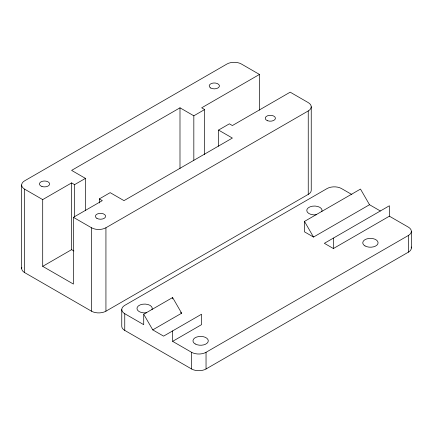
<?xml version="1.0" encoding="UTF-8"?>
<svg xmlns="http://www.w3.org/2000/svg" width="433" height="433" viewBox="0 0 433 433"><rect width="100%" height="100%" fill="white"/><g stroke="black" fill="none" stroke-linecap="round" stroke-linejoin="round"><path stroke-width="0.65" d="M204.663 154.657L204.663 109.544L193.827 115.8L179.993 107.817L71.607 170.391L85.442 178.38L85.442 210.698M259.475 110.177L259.475 74.444L241.414 64.014A10.219 5.9 0 0 0 226.962 64.014L24.643 180.821A10.219 5.9 0 0 0 24.643 189.167L42.705 199.597L71.607 182.91L74.6 184.637L85.442 178.38M259.475 74.444L201.67 107.817L204.663 109.544M99.325 202.953L99.325 198.909L110.166 192.653L123.995 200.636L232.38 138.062L218.551 130.079L218.551 146.235M218.551 130.079L229.387 123.822L232.38 125.548L290.186 92.175L308.247 102.605A10.219 5.9 0 0 1 308.247 110.945L308.247 194.379L105.933 311.186A10.219 5.9 0 0 1 91.482 311.186L24.643 272.601A10.219 5.9 0 0 1 21.807 267.405M42.705 199.597L42.705 266.344L73.415 284.07L73.415 217.323L102.318 200.636L99.325 198.909M73.415 217.323L91.482 227.753A10.219 5.9 0 0 0 105.933 227.753L308.247 110.945M42.705 266.344L71.607 249.657L73.929 250.994M143.718 314.234L172.621 297.547L181.654 313.189L152.752 329.876L143.718 314.234L143.718 324.663L124.753 313.709A10.219 5.9 0 0 1 124.753 305.368L327.067 188.561A10.219 5.9 0 0 1 341.518 188.561L351.867 194.531M369.517 204.722L313.519 237.057L304.491 231.839L304.491 221.409L360.489 189.08L369.517 204.722L380.358 210.985M172.621 330.92L172.621 341.35L201.524 324.663L201.524 314.234L163.587 336.132L152.752 329.876M389.391 216.197L389.391 205.767L324.36 243.314L333.394 248.526L389.391 216.197L408.357 227.146A10.219 5.9 0 0 1 408.357 235.492L408.357 252.179L206.038 368.986A10.219 5.9 0 0 1 191.586 368.986L124.753 330.395A10.219 5.9 0 0 1 121.76 326.228L121.76 309.541M172.621 341.35L191.586 352.3A10.219 5.9 0 0 0 206.038 352.3L408.357 235.492M180.523 312.539L181.654 313.189M304.491 221.409L313.519 237.057M411.35 231.319L411.35 248.006M333.394 238.096L333.394 248.526M311.24 106.772L311.24 190.211A10.219 5.9 0 0 1 308.247 194.379M206.038 352.3L206.038 368.986M193.827 115.8L193.827 160.242M191.586 352.3L191.586 368.986M179.993 107.817L179.993 168.497M172.621 297.547L172.621 298.846M124.753 313.709L124.753 330.395M105.933 227.753L105.933 311.186M91.482 227.753L91.482 311.186M74.6 184.637L74.6 216.955M71.607 182.91L71.607 249.657M24.643 189.167L24.643 272.601M21.65 184.994L21.65 268.428M411.193 246.983A10.219 5.9 0 0 1 408.357 252.179M316.409 214.736A7.664 4.427 0 0 1 306.791 210.844A7.664 4.427 0 0 1 315.094 206.054A7.664 4.427 0 0 1 321.827 211.607M146.603 312.767A7.664 4.427 0 0 1 136.985 308.881A7.664 4.427 0 0 1 145.288 304.085A7.664 4.427 0 0 1 152.026 309.638M365.003 245.922A7.664 4.427 0 0 0 377.825 243.936A7.664 4.427 0 0 0 368.44 238.518A7.664 4.427 0 0 0 365.003 245.922M210.703 88.002A5.109 2.95 0 0 0 219.25 86.681A5.109 2.95 0 0 0 212.993 83.066A5.109 2.95 0 0 0 210.703 88.002M267.762 120.802A5.109 2.95 0 0 0 275.426 118.247A5.109 2.95 0 0 0 267.762 115.692A5.109 2.95 0 0 0 267.762 120.802M96.9 218.367A5.109 2.95 0 0 0 105.446 217.047A5.109 2.95 0 0 0 99.189 213.431A5.109 2.95 0 0 0 96.9 218.367M41.958 186.504A5.109 2.95 0 0 0 49.622 183.949A5.109 2.95 0 0 0 41.958 181.395A5.109 2.95 0 0 0 41.958 186.504M195.202 343.954A7.664 4.427 0 0 0 208.024 341.973A7.664 4.427 0 0 0 198.639 336.555A7.664 4.427 0 0 0 195.202 343.954"/></g></svg>
